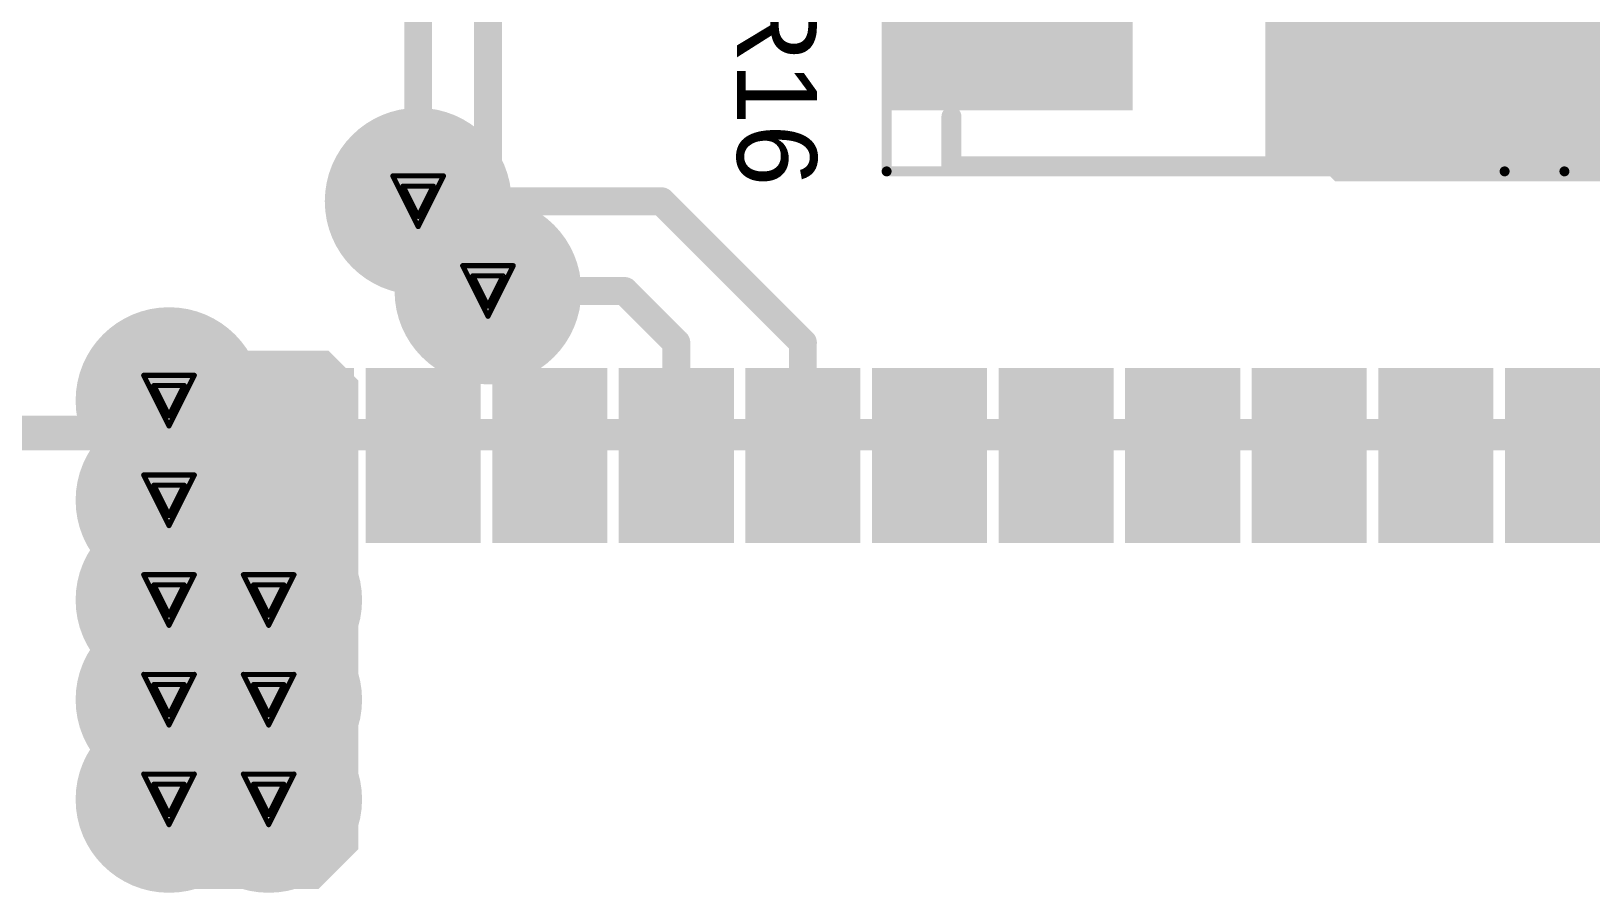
# Model space of a CAD drawing. Header units: inches. Extents: x -21 to 344, y -3 to 240.
# Drawn here: x 7.22 to 22.86, y 25.76 to 34.41 of the extents above; entities that cross this region are included whole.
import ezdxf

# ---------------------------------------------------------------- set-up
doc = ezdxf.new("R2010")
doc.units = ezdxf.units.IN
for name, color, linetype in [('Bottom 3D Body', 216, 'Continuous'), ('Bottom Layer', 5, 'Continuous'), ('Drill Drawing', 1, 'Continuous'), ('Int1 -GND)', 76, 'Continuous'), ('Int2 -PWR)', 16, 'Continuous'), ('Top Component Center', 76, 'Continuous'), ('Top Designator', 56, 'Continuous'), ('Top Layer', 1, 'Continuous'), ('Top Overlay', 2, 'Continuous'), ('Top Paste', 8, 'Continuous'), ('Top Solder', 216, 'Continuous'), ('Via Holes', 16, 'Continuous')]:
    doc.layers.add(name, color=color, linetype=linetype)
doc.styles.add('Arial', font='', dxfattribs={"height": 0.2})
doc.styles.get('Arial').set_extended_font_data('Arial')

# ---------------------------------------------------------------- blocks, each defined once
blk = doc.blocks.new('ESP32_WROOM_32E_N4_10')
at = {"layer": 'Top Layer'}
for points in [[(9.5, 7.27), (9.5, 8.17), (11, 8.17), (11, 7.27)], [(9.5, 6), (9.5, 6.9), (11, 6.9), (11, 6)], [(9.5, 4.73), (9.5, 5.63), (11, 5.63), (11, 4.73)], [(9.5, 3.46), (9.5, 4.36), (11, 4.36), (11, 3.46)], [(9.5, 2.19), (9.5, 3.09), (11, 3.09), (11, 2.19)], [(9.5, 0.92), (9.5, 1.82), (11, 1.82), (11, 0.92)], [(9.5, -0.35), (9.5, 0.55), (11, 0.55), (11, -0.35)], [(9.5, -1.62), (9.5, -0.72), (11, -0.72), (11, -1.62)], [(9.5, -2.89), (9.5, -1.99), (11, -1.99), (11, -2.89)], [(9.5, -4.16), (9.5, -3.26), (11, -3.26), (11, -4.16)], [(9.5, -5.43), (9.5, -4.53), (11, -4.53), (11, -5.43)]]:
    blk.add_hatch(color=1, dxfattribs=at).paths.add_polyline_path(points)
at = {"layer": 'Top Paste'}
for points in [[(9.373, 7.143), (9.373, 8.297), (11.127, 8.297), (11.127, 7.143)], [(9.373, 5.873), (9.373, 7.027), (11.127, 7.027), (11.127, 5.873)], [(9.373, 4.603), (9.373, 5.757), (11.127, 5.757), (11.127, 4.603)], [(9.373, 3.333), (9.373, 4.487), (11.127, 4.487), (11.127, 3.333)], [(9.373, 2.063), (9.373, 3.217), (11.127, 3.217), (11.127, 2.063)], [(9.373, 0.793), (9.373, 1.947), (11.127, 1.947), (11.127, 0.793)], [(9.373, -0.477), (9.373, 0.677), (11.127, 0.677), (11.127, -0.477)], [(9.373, -1.747), (9.373, -0.593), (11.127, -0.593), (11.127, -1.747)], [(9.373, -3.017), (9.373, -1.863), (11.127, -1.863), (11.127, -3.017)], [(9.373, -4.287), (9.373, -3.133), (11.127, -3.133), (11.127, -4.287)], [(9.373, -5.557), (9.373, -4.403), (11.127, -4.403), (11.127, -5.557)]]:
    blk.add_hatch(color=8, dxfattribs=at).paths.add_polyline_path(points)
at = {"layer": 'Top Solder'}
for points in [[(9.45, 7.22), (9.45, 8.22), (11.05, 8.22), (11.05, 7.22)], [(9.45, 5.95), (9.45, 6.95), (11.05, 6.95), (11.05, 5.95)], [(9.45, 4.68), (9.45, 5.68), (11.05, 5.68), (11.05, 4.68)], [(9.45, 3.41), (9.45, 4.41), (11.05, 4.41), (11.05, 3.41)], [(9.45, 2.14), (9.45, 3.14), (11.05, 3.14), (11.05, 2.14)], [(9.45, 0.87), (9.45, 1.87), (11.05, 1.87), (11.05, 0.87)], [(9.45, -0.4), (9.45, 0.6), (11.05, 0.6), (11.05, -0.4)], [(9.45, -1.67), (9.45, -0.67), (11.05, -0.67), (11.05, -1.67)], [(9.45, -2.94), (9.45, -1.94), (11.05, -1.94), (11.05, -2.94)], [(9.45, -4.21), (9.45, -3.21), (11.05, -3.21), (11.05, -4.21)], [(9.45, -5.48), (9.45, -4.48), (11.05, -4.48), (11.05, -5.48)]]:
    blk.add_hatch(color=216, dxfattribs=at).paths.add_polyline_path(points)
at = {"layer": 'Bottom 3D Body'}
blk.add_lwpolyline([(10.45, 15.26, 0.3, 0.3, 0), (10.45, -10.24, 0.3, 0.3, 0)], format="xyseb", dxfattribs=at)
at = {"layer": 'Top Component Center'}
blk.add_lwpolyline([(10.46, 15.25, 0.3, 0.3, 0), (10.46, -10.25, 0.3, 0.3, 0)], format="xyseb", dxfattribs=at)
at = {"layer": 'Top Designator'}
blk.add_lwpolyline([(10.465, 15.23, 0.3, 0.3, 0), (10.465, -10.27, 0.3, 0.3, 0)], format="xyseb", dxfattribs=at)
at = {"layer": 'Top Overlay'}
blk.add_lwpolyline([(10.5, 17.21, 0.3, 0.3, 0), (10.5, 8.38, 0.3, 0.3, 0)], format="xyseb", dxfattribs=at)
blk.add_lwpolyline([(10.425, 8.38, 0.15, 0.15, 1), (10.575, 8.38, 0.15, 0.15, 1)], format="xyseb", close=True, dxfattribs=at)
blk = doc.blocks.new('SMB_403A_77')
at = {"layer": 'Top Layer'}
for points in [[(-3.31, 1.06), (-1.06, 1.06), (-1.06, -1.06), (-3.31, -1.06)], [(1.06, 1.06), (3.31, 1.06), (3.31, -1.06), (1.06, -1.06)]]:
    blk.add_hatch(color=1, dxfattribs=at).paths.add_polyline_path(points)
at = {"layer": 'Top Overlay'}
blk.add_hatch(color=2, dxfattribs=at).paths.add_polyline_path([(-0.9, -1.8), (-0.4, -1.8), (-0.4, 1.8), (-0.9, 1.8)])
at = {"layer": 'Top Paste'}
for points in [[(-3.437, 1.187), (-0.933, 1.187), (-0.933, -1.187), (-3.437, -1.187)], [(0.933, 1.187), (3.437, 1.187), (3.437, -1.187), (0.933, -1.187)]]:
    blk.add_hatch(color=8, dxfattribs=at).paths.add_polyline_path(points)
at = {"layer": 'Top Solder'}
for points in [[(-3.36, 1.11), (-1.01, 1.11), (-1.01, -1.11), (-3.36, -1.11)], [(1.01, 1.11), (3.36, 1.11), (3.36, -1.11), (1.01, -1.11)]]:
    blk.add_hatch(color=216, dxfattribs=at).paths.add_polyline_path(points)
at = {"layer": 'Top Component Center'}
for points in [[(-3.4, 1.8, 0.1, 0.1, 0), (-3.4, -1.8, 0.1, 0.1, 0)], [(-2.8, 1.8, 0.1, 0.1, 0), (-3.4, 1.8, 0.1, 0.1, 0)], [(3.4, 1.8, 0.1, 0.1, 0), (-2.8, 1.8, 0.1, 0.1, 0)], [(3.4, 1.8, 0.1, 0.1, 0), (3.4, -1.8, 0.1, 0.1, 0)], [(0, 0.25, 0.1, 0.1, 0), (0, -0.25, 0.1, 0.1, 0)], [(0.25, 0, 0.1, 0.1, 0), (-0.25, 0, 0.1, 0.1, 0)], [(3.4, -1.8, 0.1, 0.1, 0), (-3.4, -1.8, 0.1, 0.1, 0)]]:
    blk.add_lwpolyline(points, format="xyseb", dxfattribs=at)
for points in [[(-3.425, 1.8, 0.05, 0.05, 1), (-3.375, 1.8, 0.05, 0.05, 1)], [(-3.425, 1.8, 0.05, 0.05, 1), (-3.375, 1.8, 0.05, 0.05, 1)], [(-2.825, 1.8, 0.05, 0.05, 1), (-2.775, 1.8, 0.05, 0.05, 1)], [(-2.825, 1.8, 0.05, 0.05, 1), (-2.775, 1.8, 0.05, 0.05, 1)], [(3.375, 1.8, 0.05, 0.05, 1), (3.425, 1.8, 0.05, 0.05, 1)], [(3.375, 1.8, 0.05, 0.05, 1), (3.425, 1.8, 0.05, 0.05, 1)], [(-0.025, 0.25, 0.05, 0.05, 1), (0.025, 0.25, 0.05, 0.05, 1)], [(-0.275, 0, 0.05, 0.05, 1), (-0.225, 0, 0.05, 0.05, 1)], [(0.225, 0, 0.05, 0.05, 1), (0.275, 0, 0.05, 0.05, 1)], [(-0.025, -0.25, 0.05, 0.05, 1), (0.025, -0.25, 0.05, 0.05, 1)], [(-3.425, -1.8, 0.05, 0.05, 1), (-3.375, -1.8, 0.05, 0.05, 1)], [(-3.425, -1.8, 0.05, 0.05, 1), (-3.375, -1.8, 0.05, 0.05, 1)], [(3.375, -1.8, 0.05, 0.05, 1), (3.425, -1.8, 0.05, 0.05, 1)], [(3.375, -1.8, 0.05, 0.05, 1), (3.425, -1.8, 0.05, 0.05, 1)]]:
    blk.add_lwpolyline(points, format="xyseb", close=True, dxfattribs=at)
at = {"layer": 'Top Designator'}
for points in [[(-2.8, 1.8, 0.1, 0.1, 0), (-3.4, 1.8, 0.1, 0.1, 0)], [(-3.4, 1.8, 0.1, 0.1, 0), (-3.4, -1.8, 0.1, 0.1, 0)], [(3.4, 1.8, 0.1, 0.1, 0), (-2.8, 1.8, 0.1, 0.1, 0)], [(3.4, 1.8, 0.1, 0.1, 0), (3.4, -1.8, 0.1, 0.1, 0)], [(3.4, -1.8, 0.1, 0.1, 0), (-3.4, -1.8, 0.1, 0.1, 0)]]:
    blk.add_lwpolyline(points, format="xyseb", dxfattribs=at)
for points in [[(-3.425, 1.8, 0.05, 0.05, 1), (-3.375, 1.8, 0.05, 0.05, 1)], [(-3.425, 1.8, 0.05, 0.05, 1), (-3.375, 1.8, 0.05, 0.05, 1)], [(-2.825, 1.8, 0.05, 0.05, 1), (-2.775, 1.8, 0.05, 0.05, 1)], [(-2.825, 1.8, 0.05, 0.05, 1), (-2.775, 1.8, 0.05, 0.05, 1)], [(3.375, 1.8, 0.05, 0.05, 1), (3.425, 1.8, 0.05, 0.05, 1)], [(3.375, 1.8, 0.05, 0.05, 1), (3.425, 1.8, 0.05, 0.05, 1)], [(-3.425, -1.8, 0.05, 0.05, 1), (-3.375, -1.8, 0.05, 0.05, 1)], [(-3.425, -1.8, 0.05, 0.05, 1), (-3.375, -1.8, 0.05, 0.05, 1)], [(3.375, -1.8, 0.05, 0.05, 1), (3.425, -1.8, 0.05, 0.05, 1)], [(3.375, -1.8, 0.05, 0.05, 1), (3.425, -1.8, 0.05, 0.05, 1)]]:
    blk.add_lwpolyline(points, format="xyseb", close=True, dxfattribs=at)
at = {"layer": 'Top Overlay'}
for points in [[(2.75, 1.75, 0.2, 0.2, 0), (-2.75, 1.75, 0.2, 0.2, 0)], [(-2.75, 1.75, 0.2, 0.2, 0), (-2.75, 1.25, 0.2, 0.2, 0)], [(2.75, 1.75, 0.2, 0.2, 0), (2.75, 1.25, 0.2, 0.2, 0)], [(-2.75, -1.25, 0.2, 0.2, 0), (-2.75, -1.75, 0.2, 0.2, 0)], [(2.75, -1.25, 0.2, 0.2, 0), (2.75, -1.75, 0.2, 0.2, 0)], [(2.75, -1.75, 0.2, 0.2, 0), (-2.75, -1.75, 0.2, 0.2, 0)]]:
    blk.add_lwpolyline(points, format="xyseb", dxfattribs=at)
for points in [[(-2.8, 1.75, 0.1, 0.1, 1), (-2.7, 1.75, 0.1, 0.1, 1)], [(-2.8, 1.75, 0.1, 0.1, 1), (-2.7, 1.75, 0.1, 0.1, 1)], [(2.7, 1.75, 0.1, 0.1, 1), (2.8, 1.75, 0.1, 0.1, 1)], [(2.7, 1.75, 0.1, 0.1, 1), (2.8, 1.75, 0.1, 0.1, 1)], [(-2.8, 1.25, 0.1, 0.1, 1), (-2.7, 1.25, 0.1, 0.1, 1)], [(2.7, 1.25, 0.1, 0.1, 1), (2.8, 1.25, 0.1, 0.1, 1)], [(-2.8, -1.25, 0.1, 0.1, 1), (-2.7, -1.25, 0.1, 0.1, 1)], [(2.7, -1.25, 0.1, 0.1, 1), (2.8, -1.25, 0.1, 0.1, 1)], [(-2.8, -1.75, 0.1, 0.1, 1), (-2.7, -1.75, 0.1, 0.1, 1)], [(-2.8, -1.75, 0.1, 0.1, 1), (-2.7, -1.75, 0.1, 0.1, 1)], [(2.7, -1.75, 0.1, 0.1, 1), (2.8, -1.75, 0.1, 0.1, 1)], [(2.7, -1.75, 0.1, 0.1, 1), (2.8, -1.75, 0.1, 0.1, 1)]]:
    blk.add_lwpolyline(points, format="xyseb", close=True, dxfattribs=at)
at = {"layer": 'Top Designator', "style": 'Arial'}
blk.add_text('D2', height=0.8, dxfattribs=at).set_placement((-1.35, -0.6))

msp = doc.modelspace()

# ---------------------------------------------------------------- hatches: boundary and pattern name
at = {"layer": 'Bottom Layer'}
h = msp.add_hatch(color=5, dxfattribs=at)
edge = h.paths.add_edge_path()
edge.add_arc((11.1, 32.7), 0.3, 0, 360)
h = msp.add_hatch(color=5, dxfattribs=at)
edge = h.paths.add_edge_path()
edge.add_arc((11.8, 31.8), 0.3, 0, 360)
h = msp.add_hatch(color=5, dxfattribs=at)
edge = h.paths.add_edge_path()
edge.add_arc((8.6, 30.7), 0.3, 0, 360)
h = msp.add_hatch(color=5, dxfattribs=at)
edge = h.paths.add_edge_path()
edge.add_arc((8.6, 29.7), 0.3, 0, 360)
h = msp.add_hatch(color=5, dxfattribs=at)
edge = h.paths.add_edge_path()
edge.add_arc((8.6, 28.7), 0.3, 0, 360)
h = msp.add_hatch(color=5, dxfattribs=at)
edge = h.paths.add_edge_path()
edge.add_arc((9.6, 28.7), 0.3, 0, 360)
h = msp.add_hatch(color=5, dxfattribs=at)
edge = h.paths.add_edge_path()
edge.add_arc((8.6, 27.7), 0.3, 0, 360)
h = msp.add_hatch(color=5, dxfattribs=at)
edge = h.paths.add_edge_path()
edge.add_arc((9.6, 27.7), 0.3, 0, 360)
h = msp.add_hatch(color=5, dxfattribs=at)
edge = h.paths.add_edge_path()
edge.add_arc((8.6, 26.7), 0.3, 0, 360)
h = msp.add_hatch(color=5, dxfattribs=at)
edge = h.paths.add_edge_path()
edge.add_arc((9.6, 26.7), 0.3, 0, 360)
at = {"layer": 'Int1 -GND)'}
h = msp.add_hatch(color=7, dxfattribs=at)
edge = h.paths.add_edge_path()
edge.add_arc((11.1, 32.7), 0.937, 0, 360)
h = msp.add_hatch(color=7, dxfattribs=at)
edge = h.paths.add_edge_path()
edge.add_arc((11.8, 31.8), 0.937, 0, 360)
at = {"layer": 'Int2 -PWR)'}
h = msp.add_hatch(color=7, dxfattribs=at)
edge = h.paths.add_edge_path()
edge.add_arc((11.1, 32.7), 0.937, 0, 360)
h = msp.add_hatch(color=7, dxfattribs=at)
edge = h.paths.add_edge_path()
edge.add_arc((11.8, 31.8), 0.937, 0, 360)
h = msp.add_hatch(color=7, dxfattribs=at)
edge = h.paths.add_edge_path()
edge.add_arc((8.6, 30.7), 0.937, 0, 360)
h = msp.add_hatch(color=7, dxfattribs=at)
edge = h.paths.add_edge_path()
edge.add_arc((8.6, 29.7), 0.937, 0, 360)
h = msp.add_hatch(color=7, dxfattribs=at)
edge = h.paths.add_edge_path()
edge.add_arc((8.6, 28.7), 0.937, 0, 360)
h = msp.add_hatch(color=7, dxfattribs=at)
edge = h.paths.add_edge_path()
edge.add_arc((9.6, 28.7), 0.937, 0, 360)
h = msp.add_hatch(color=7, dxfattribs=at)
edge = h.paths.add_edge_path()
edge.add_arc((8.6, 27.7), 0.937, 0, 360)
h = msp.add_hatch(color=7, dxfattribs=at)
edge = h.paths.add_edge_path()
edge.add_arc((9.6, 27.7), 0.937, 0, 360)
h = msp.add_hatch(color=7, dxfattribs=at)
edge = h.paths.add_edge_path()
edge.add_arc((8.6, 26.7), 0.937, 0, 360)
h = msp.add_hatch(color=7, dxfattribs=at)
edge = h.paths.add_edge_path()
edge.add_arc((9.6, 26.7), 0.937, 0, 360)
at = {"layer": 'Top Layer'}
for points in [[(21.3, 39.6), (21.1, 39.8), (19.5, 39.8), (19.3, 39.6), (19.3, 37.1), (19.9, 36.5), (19.9, 33.3), (20.3, 32.9), (24.2, 32.9), (24.6, 33.3), (24.6, 38), (24.3, 38.3), (21.4, 38.3), (21.3, 38.4)], [(8.6, 31.2), (8.1, 30.7), (8.1, 26.2), (8.5, 25.8), (10.1, 25.8), (10.5, 26.2), (10.5, 28.7), (10.5, 30.9), (10.2, 31.2)]]:
    msp.add_hatch(color=1, dxfattribs=at).paths.add_polyline_path(points)
h = msp.add_hatch(color=1, dxfattribs=at)
edge = h.paths.add_edge_path()
edge.add_arc((11.1, 32.7), 0.3, 0, 360)
h = msp.add_hatch(color=1, dxfattribs=at)
edge = h.paths.add_edge_path()
edge.add_arc((11.8, 31.8), 0.3, 0, 360)
h = msp.add_hatch(color=1, dxfattribs=at)
edge = h.paths.add_edge_path()
edge.add_arc((8.6, 30.7), 0.3, 0, 360)
h = msp.add_hatch(color=1, dxfattribs=at)
edge = h.paths.add_edge_path()
edge.add_arc((8.6, 29.7), 0.3, 0, 360)
h = msp.add_hatch(color=1, dxfattribs=at)
edge = h.paths.add_edge_path()
edge.add_arc((8.6, 28.7), 0.3, 0, 360)
h = msp.add_hatch(color=1, dxfattribs=at)
edge = h.paths.add_edge_path()
edge.add_arc((9.6, 28.7), 0.3, 0, 360)
h = msp.add_hatch(color=1, dxfattribs=at)
edge = h.paths.add_edge_path()
edge.add_arc((8.6, 27.7), 0.3, 0, 360)
h = msp.add_hatch(color=1, dxfattribs=at)
edge = h.paths.add_edge_path()
edge.add_arc((9.6, 27.7), 0.3, 0, 360)
h = msp.add_hatch(color=1, dxfattribs=at)
edge = h.paths.add_edge_path()
edge.add_arc((8.6, 26.7), 0.3, 0, 360)
h = msp.add_hatch(color=1, dxfattribs=at)
edge = h.paths.add_edge_path()
edge.add_arc((9.6, 26.7), 0.3, 0, 360)
at = {"layer": 'Via Holes'}
h = msp.add_hatch(color=7, dxfattribs=at)
edge = h.paths.add_edge_path()
edge.add_arc((11.1, 32.7), 0.175, 0, 360)
h = msp.add_hatch(color=7, dxfattribs=at)
edge = h.paths.add_edge_path()
edge.add_arc((11.8, 31.8), 0.175, 0, 360)
h = msp.add_hatch(color=7, dxfattribs=at)
edge = h.paths.add_edge_path()
edge.add_arc((8.6, 30.7), 0.175, 0, 360)
h = msp.add_hatch(color=7, dxfattribs=at)
edge = h.paths.add_edge_path()
edge.add_arc((8.6, 29.7), 0.175, 0, 360)
h = msp.add_hatch(color=7, dxfattribs=at)
edge = h.paths.add_edge_path()
edge.add_arc((8.6, 28.7), 0.175, 0, 360)
h = msp.add_hatch(color=7, dxfattribs=at)
edge = h.paths.add_edge_path()
edge.add_arc((9.6, 28.7), 0.175, 0, 360)
h = msp.add_hatch(color=7, dxfattribs=at)
edge = h.paths.add_edge_path()
edge.add_arc((8.6, 27.7), 0.175, 0, 360)
h = msp.add_hatch(color=7, dxfattribs=at)
edge = h.paths.add_edge_path()
edge.add_arc((9.6, 27.7), 0.175, 0, 360)
h = msp.add_hatch(color=7, dxfattribs=at)
edge = h.paths.add_edge_path()
edge.add_arc((8.6, 26.7), 0.175, 0, 360)
h = msp.add_hatch(color=7, dxfattribs=at)
edge = h.paths.add_edge_path()
edge.add_arc((9.6, 26.7), 0.175, 0, 360)

# ---------------------------------------------------------------- linework, layer by layer
at = {"layer": 'Bottom Layer'}
for points in [[(11.1, 32.7, 0.279, 0.279, 0), (11.1, 39.7, 0.279, 0.279, 0)], [(11.8, 31.8, 0.279, 0.279, 0), (11.8, 39.6, 0.279, 0.279, 0)]]:
    msp.add_lwpolyline(points, format="xyseb", dxfattribs=at)
for points in [[(11.03, 32.7, 0.14, 0.14, 1), (11.17, 32.7, 0.14, 0.14, 1)], [(11.73, 31.8, 0.14, 0.14, 1), (11.87, 31.8, 0.14, 0.14, 1)]]:
    msp.add_lwpolyline(points, format="xyseb", close=True, dxfattribs=at)
at = {"layer": 'Drill Drawing'}
for points in [[(10.846, 32.954, 0.0508, 0.0508, 0), (11.354, 32.954, 0.0508, 0.0508, 0)], [(10.846, 32.954, 0.0508, 0.0508, 0), (11.1, 32.446, 0.0508, 0.0508, 0)], [(10.948, 32.852, 0.0508, 0.0508, 0), (11.252, 32.852, 0.0508, 0.0508, 0)], [(10.948, 32.852, 0.0508, 0.0508, 0), (11.1, 32.548, 0.0508, 0.0508, 0)], [(11.1, 32.446, 0.0508, 0.0508, 0), (11.354, 32.954, 0.0508, 0.0508, 0)], [(11.1, 32.548, 0.0508, 0.0508, 0), (11.252, 32.852, 0.0508, 0.0508, 0)], [(11.546, 32.054, 0.0508, 0.0508, 0), (12.054, 32.054, 0.0508, 0.0508, 0)], [(11.546, 32.054, 0.0508, 0.0508, 0), (11.8, 31.546, 0.0508, 0.0508, 0)], [(11.8, 31.546, 0.0508, 0.0508, 0), (12.054, 32.054, 0.0508, 0.0508, 0)], [(11.648, 31.952, 0.0508, 0.0508, 0), (11.952, 31.952, 0.0508, 0.0508, 0)], [(11.648, 31.952, 0.0508, 0.0508, 0), (11.8, 31.648, 0.0508, 0.0508, 0)], [(11.8, 31.648, 0.0508, 0.0508, 0), (11.952, 31.952, 0.0508, 0.0508, 0)], [(8.346, 30.954, 0.0508, 0.0508, 0), (8.854, 30.954, 0.0508, 0.0508, 0)], [(8.346, 30.954, 0.0508, 0.0508, 0), (8.6, 30.446, 0.0508, 0.0508, 0)], [(8.448, 30.852, 0.0508, 0.0508, 0), (8.752, 30.852, 0.0508, 0.0508, 0)], [(8.448, 30.852, 0.0508, 0.0508, 0), (8.6, 30.548, 0.0508, 0.0508, 0)], [(8.6, 30.446, 0.0508, 0.0508, 0), (8.854, 30.954, 0.0508, 0.0508, 0)], [(8.6, 30.548, 0.0508, 0.0508, 0), (8.752, 30.852, 0.0508, 0.0508, 0)], [(8.346, 29.954, 0.0508, 0.0508, 0), (8.854, 29.954, 0.0508, 0.0508, 0)], [(8.346, 29.954, 0.0508, 0.0508, 0), (8.6, 29.446, 0.0508, 0.0508, 0)], [(8.6, 29.446, 0.0508, 0.0508, 0), (8.854, 29.954, 0.0508, 0.0508, 0)], [(8.448, 29.852, 0.0508, 0.0508, 0), (8.752, 29.852, 0.0508, 0.0508, 0)], [(8.448, 29.852, 0.0508, 0.0508, 0), (8.6, 29.548, 0.0508, 0.0508, 0)], [(8.6, 29.548, 0.0508, 0.0508, 0), (8.752, 29.852, 0.0508, 0.0508, 0)], [(8.346, 28.954, 0.0508, 0.0508, 0), (8.854, 28.954, 0.0508, 0.0508, 0)], [(8.346, 28.954, 0.0508, 0.0508, 0), (8.6, 28.446, 0.0508, 0.0508, 0)], [(8.6, 28.446, 0.0508, 0.0508, 0), (8.854, 28.954, 0.0508, 0.0508, 0)], [(9.346, 28.954, 0.0508, 0.0508, 0), (9.854, 28.954, 0.0508, 0.0508, 0)], [(9.346, 28.954, 0.0508, 0.0508, 0), (9.6, 28.446, 0.0508, 0.0508, 0)], [(9.6, 28.446, 0.0508, 0.0508, 0), (9.854, 28.954, 0.0508, 0.0508, 0)], [(8.448, 28.852, 0.0508, 0.0508, 0), (8.752, 28.852, 0.0508, 0.0508, 0)], [(8.448, 28.852, 0.0508, 0.0508, 0), (8.6, 28.548, 0.0508, 0.0508, 0)], [(8.6, 28.548, 0.0508, 0.0508, 0), (8.752, 28.852, 0.0508, 0.0508, 0)], [(9.448, 28.852, 0.0508, 0.0508, 0), (9.752, 28.852, 0.0508, 0.0508, 0)], [(9.448, 28.852, 0.0508, 0.0508, 0), (9.6, 28.548, 0.0508, 0.0508, 0)], [(9.6, 28.548, 0.0508, 0.0508, 0), (9.752, 28.852, 0.0508, 0.0508, 0)], [(8.346, 27.954, 0.0508, 0.0508, 0), (8.854, 27.954, 0.0508, 0.0508, 0)], [(8.346, 27.954, 0.0508, 0.0508, 0), (8.6, 27.446, 0.0508, 0.0508, 0)], [(8.448, 27.852, 0.0508, 0.0508, 0), (8.752, 27.852, 0.0508, 0.0508, 0)], [(8.448, 27.852, 0.0508, 0.0508, 0), (8.6, 27.548, 0.0508, 0.0508, 0)], [(8.6, 27.446, 0.0508, 0.0508, 0), (8.854, 27.954, 0.0508, 0.0508, 0)], [(8.6, 27.548, 0.0508, 0.0508, 0), (8.752, 27.852, 0.0508, 0.0508, 0)], [(9.346, 27.954, 0.0508, 0.0508, 0), (9.854, 27.954, 0.0508, 0.0508, 0)], [(9.346, 27.954, 0.0508, 0.0508, 0), (9.6, 27.446, 0.0508, 0.0508, 0)], [(9.448, 27.852, 0.0508, 0.0508, 0), (9.752, 27.852, 0.0508, 0.0508, 0)], [(9.448, 27.852, 0.0508, 0.0508, 0), (9.6, 27.548, 0.0508, 0.0508, 0)], [(9.6, 27.446, 0.0508, 0.0508, 0), (9.854, 27.954, 0.0508, 0.0508, 0)], [(9.6, 27.548, 0.0508, 0.0508, 0), (9.752, 27.852, 0.0508, 0.0508, 0)], [(8.346, 26.954, 0.0508, 0.0508, 0), (8.854, 26.954, 0.0508, 0.0508, 0)], [(8.346, 26.954, 0.0508, 0.0508, 0), (8.6, 26.446, 0.0508, 0.0508, 0)], [(8.6, 26.446, 0.0508, 0.0508, 0), (8.854, 26.954, 0.0508, 0.0508, 0)], [(9.346, 26.954, 0.0508, 0.0508, 0), (9.854, 26.954, 0.0508, 0.0508, 0)], [(9.346, 26.954, 0.0508, 0.0508, 0), (9.6, 26.446, 0.0508, 0.0508, 0)], [(9.6, 26.446, 0.0508, 0.0508, 0), (9.854, 26.954, 0.0508, 0.0508, 0)], [(8.448, 26.852, 0.0508, 0.0508, 0), (8.752, 26.852, 0.0508, 0.0508, 0)], [(8.448, 26.852, 0.0508, 0.0508, 0), (8.6, 26.548, 0.0508, 0.0508, 0)], [(8.6, 26.548, 0.0508, 0.0508, 0), (8.752, 26.852, 0.0508, 0.0508, 0)], [(9.448, 26.852, 0.0508, 0.0508, 0), (9.752, 26.852, 0.0508, 0.0508, 0)], [(9.448, 26.852, 0.0508, 0.0508, 0), (9.6, 26.548, 0.0508, 0.0508, 0)], [(9.6, 26.548, 0.0508, 0.0508, 0), (9.752, 26.852, 0.0508, 0.0508, 0)]]:
    msp.add_lwpolyline(points, format="xyseb", dxfattribs=at)
for points in [[(10.833, 32.954, 0.0254, 0.0254, 1), (10.859, 32.954, 0.0254, 0.0254, 1)], [(10.833, 32.954, 0.0254, 0.0254, 1), (10.859, 32.954, 0.0254, 0.0254, 1)], [(10.935, 32.852, 0.0254, 0.0254, 1), (10.96, 32.852, 0.0254, 0.0254, 1)], [(10.935, 32.852, 0.0254, 0.0254, 1), (10.96, 32.852, 0.0254, 0.0254, 1)], [(11.24, 32.852, 0.0254, 0.0254, 1), (11.265, 32.852, 0.0254, 0.0254, 1)], [(11.24, 32.852, 0.0254, 0.0254, 1), (11.265, 32.852, 0.0254, 0.0254, 1)], [(11.341, 32.954, 0.0254, 0.0254, 1), (11.367, 32.954, 0.0254, 0.0254, 1)], [(11.341, 32.954, 0.0254, 0.0254, 1), (11.367, 32.954, 0.0254, 0.0254, 1)], [(11.087, 32.548, 0.0254, 0.0254, 1), (11.113, 32.548, 0.0254, 0.0254, 1)], [(11.087, 32.548, 0.0254, 0.0254, 1), (11.113, 32.548, 0.0254, 0.0254, 1)], [(11.087, 32.446, 0.0254, 0.0254, 1), (11.113, 32.446, 0.0254, 0.0254, 1)], [(11.087, 32.446, 0.0254, 0.0254, 1), (11.113, 32.446, 0.0254, 0.0254, 1)], [(11.533, 32.054, 0.0254, 0.0254, 1), (11.559, 32.054, 0.0254, 0.0254, 1)], [(11.533, 32.054, 0.0254, 0.0254, 1), (11.559, 32.054, 0.0254, 0.0254, 1)], [(12.041, 32.054, 0.0254, 0.0254, 1), (12.067, 32.054, 0.0254, 0.0254, 1)], [(12.041, 32.054, 0.0254, 0.0254, 1), (12.067, 32.054, 0.0254, 0.0254, 1)], [(11.635, 31.952, 0.0254, 0.0254, 1), (11.66, 31.952, 0.0254, 0.0254, 1)], [(11.635, 31.952, 0.0254, 0.0254, 1), (11.66, 31.952, 0.0254, 0.0254, 1)], [(11.94, 31.952, 0.0254, 0.0254, 1), (11.965, 31.952, 0.0254, 0.0254, 1)], [(11.94, 31.952, 0.0254, 0.0254, 1), (11.965, 31.952, 0.0254, 0.0254, 1)], [(11.787, 31.648, 0.0254, 0.0254, 1), (11.813, 31.648, 0.0254, 0.0254, 1)], [(11.787, 31.648, 0.0254, 0.0254, 1), (11.813, 31.648, 0.0254, 0.0254, 1)], [(11.787, 31.546, 0.0254, 0.0254, 1), (11.813, 31.546, 0.0254, 0.0254, 1)], [(11.787, 31.546, 0.0254, 0.0254, 1), (11.813, 31.546, 0.0254, 0.0254, 1)], [(8.333, 30.954, 0.0254, 0.0254, 1), (8.359, 30.954, 0.0254, 0.0254, 1)], [(8.333, 30.954, 0.0254, 0.0254, 1), (8.359, 30.954, 0.0254, 0.0254, 1)], [(8.435, 30.852, 0.0254, 0.0254, 1), (8.46, 30.852, 0.0254, 0.0254, 1)], [(8.435, 30.852, 0.0254, 0.0254, 1), (8.46, 30.852, 0.0254, 0.0254, 1)], [(8.74, 30.852, 0.0254, 0.0254, 1), (8.765, 30.852, 0.0254, 0.0254, 1)], [(8.74, 30.852, 0.0254, 0.0254, 1), (8.765, 30.852, 0.0254, 0.0254, 1)], [(8.841, 30.954, 0.0254, 0.0254, 1), (8.867, 30.954, 0.0254, 0.0254, 1)], [(8.841, 30.954, 0.0254, 0.0254, 1), (8.867, 30.954, 0.0254, 0.0254, 1)], [(8.587, 30.548, 0.0254, 0.0254, 1), (8.613, 30.548, 0.0254, 0.0254, 1)], [(8.587, 30.548, 0.0254, 0.0254, 1), (8.613, 30.548, 0.0254, 0.0254, 1)], [(8.587, 30.446, 0.0254, 0.0254, 1), (8.613, 30.446, 0.0254, 0.0254, 1)], [(8.587, 30.446, 0.0254, 0.0254, 1), (8.613, 30.446, 0.0254, 0.0254, 1)], [(8.333, 29.954, 0.0254, 0.0254, 1), (8.359, 29.954, 0.0254, 0.0254, 1)], [(8.333, 29.954, 0.0254, 0.0254, 1), (8.359, 29.954, 0.0254, 0.0254, 1)], [(8.841, 29.954, 0.0254, 0.0254, 1), (8.867, 29.954, 0.0254, 0.0254, 1)], [(8.841, 29.954, 0.0254, 0.0254, 1), (8.867, 29.954, 0.0254, 0.0254, 1)], [(8.435, 29.852, 0.0254, 0.0254, 1), (8.46, 29.852, 0.0254, 0.0254, 1)], [(8.435, 29.852, 0.0254, 0.0254, 1), (8.46, 29.852, 0.0254, 0.0254, 1)], [(8.74, 29.852, 0.0254, 0.0254, 1), (8.765, 29.852, 0.0254, 0.0254, 1)], [(8.74, 29.852, 0.0254, 0.0254, 1), (8.765, 29.852, 0.0254, 0.0254, 1)], [(8.587, 29.548, 0.0254, 0.0254, 1), (8.613, 29.548, 0.0254, 0.0254, 1)], [(8.587, 29.548, 0.0254, 0.0254, 1), (8.613, 29.548, 0.0254, 0.0254, 1)], [(8.587, 29.446, 0.0254, 0.0254, 1), (8.613, 29.446, 0.0254, 0.0254, 1)], [(8.587, 29.446, 0.0254, 0.0254, 1), (8.613, 29.446, 0.0254, 0.0254, 1)], [(8.333, 28.954, 0.0254, 0.0254, 1), (8.359, 28.954, 0.0254, 0.0254, 1)], [(8.333, 28.954, 0.0254, 0.0254, 1), (8.359, 28.954, 0.0254, 0.0254, 1)], [(8.841, 28.954, 0.0254, 0.0254, 1), (8.867, 28.954, 0.0254, 0.0254, 1)], [(8.841, 28.954, 0.0254, 0.0254, 1), (8.867, 28.954, 0.0254, 0.0254, 1)], [(9.333, 28.954, 0.0254, 0.0254, 1), (9.359, 28.954, 0.0254, 0.0254, 1)], [(9.333, 28.954, 0.0254, 0.0254, 1), (9.359, 28.954, 0.0254, 0.0254, 1)], [(9.841, 28.954, 0.0254, 0.0254, 1), (9.867, 28.954, 0.0254, 0.0254, 1)], [(9.841, 28.954, 0.0254, 0.0254, 1), (9.867, 28.954, 0.0254, 0.0254, 1)], [(8.435, 28.852, 0.0254, 0.0254, 1), (8.46, 28.852, 0.0254, 0.0254, 1)], [(8.435, 28.852, 0.0254, 0.0254, 1), (8.46, 28.852, 0.0254, 0.0254, 1)], [(8.74, 28.852, 0.0254, 0.0254, 1), (8.765, 28.852, 0.0254, 0.0254, 1)], [(8.74, 28.852, 0.0254, 0.0254, 1), (8.765, 28.852, 0.0254, 0.0254, 1)], [(9.435, 28.852, 0.0254, 0.0254, 1), (9.46, 28.852, 0.0254, 0.0254, 1)], [(9.435, 28.852, 0.0254, 0.0254, 1), (9.46, 28.852, 0.0254, 0.0254, 1)], [(9.74, 28.852, 0.0254, 0.0254, 1), (9.765, 28.852, 0.0254, 0.0254, 1)], [(9.74, 28.852, 0.0254, 0.0254, 1), (9.765, 28.852, 0.0254, 0.0254, 1)], [(8.587, 28.548, 0.0254, 0.0254, 1), (8.613, 28.548, 0.0254, 0.0254, 1)], [(8.587, 28.548, 0.0254, 0.0254, 1), (8.613, 28.548, 0.0254, 0.0254, 1)], [(9.587, 28.548, 0.0254, 0.0254, 1), (9.613, 28.548, 0.0254, 0.0254, 1)], [(9.587, 28.548, 0.0254, 0.0254, 1), (9.613, 28.548, 0.0254, 0.0254, 1)], [(8.587, 28.446, 0.0254, 0.0254, 1), (8.613, 28.446, 0.0254, 0.0254, 1)], [(8.587, 28.446, 0.0254, 0.0254, 1), (8.613, 28.446, 0.0254, 0.0254, 1)], [(9.587, 28.446, 0.0254, 0.0254, 1), (9.613, 28.446, 0.0254, 0.0254, 1)], [(9.587, 28.446, 0.0254, 0.0254, 1), (9.613, 28.446, 0.0254, 0.0254, 1)], [(8.333, 27.954, 0.0254, 0.0254, 1), (8.359, 27.954, 0.0254, 0.0254, 1)], [(8.333, 27.954, 0.0254, 0.0254, 1), (8.359, 27.954, 0.0254, 0.0254, 1)], [(8.435, 27.852, 0.0254, 0.0254, 1), (8.46, 27.852, 0.0254, 0.0254, 1)], [(8.435, 27.852, 0.0254, 0.0254, 1), (8.46, 27.852, 0.0254, 0.0254, 1)], [(8.74, 27.852, 0.0254, 0.0254, 1), (8.765, 27.852, 0.0254, 0.0254, 1)], [(8.74, 27.852, 0.0254, 0.0254, 1), (8.765, 27.852, 0.0254, 0.0254, 1)], [(8.841, 27.954, 0.0254, 0.0254, 1), (8.867, 27.954, 0.0254, 0.0254, 1)], [(8.841, 27.954, 0.0254, 0.0254, 1), (8.867, 27.954, 0.0254, 0.0254, 1)], [(9.333, 27.954, 0.0254, 0.0254, 1), (9.359, 27.954, 0.0254, 0.0254, 1)], [(9.333, 27.954, 0.0254, 0.0254, 1), (9.359, 27.954, 0.0254, 0.0254, 1)], [(9.435, 27.852, 0.0254, 0.0254, 1), (9.46, 27.852, 0.0254, 0.0254, 1)], [(9.435, 27.852, 0.0254, 0.0254, 1), (9.46, 27.852, 0.0254, 0.0254, 1)], [(9.74, 27.852, 0.0254, 0.0254, 1), (9.765, 27.852, 0.0254, 0.0254, 1)], [(9.74, 27.852, 0.0254, 0.0254, 1), (9.765, 27.852, 0.0254, 0.0254, 1)], [(9.841, 27.954, 0.0254, 0.0254, 1), (9.867, 27.954, 0.0254, 0.0254, 1)], [(9.841, 27.954, 0.0254, 0.0254, 1), (9.867, 27.954, 0.0254, 0.0254, 1)], [(8.587, 27.548, 0.0254, 0.0254, 1), (8.613, 27.548, 0.0254, 0.0254, 1)], [(8.587, 27.548, 0.0254, 0.0254, 1), (8.613, 27.548, 0.0254, 0.0254, 1)], [(9.587, 27.548, 0.0254, 0.0254, 1), (9.613, 27.548, 0.0254, 0.0254, 1)], [(9.587, 27.548, 0.0254, 0.0254, 1), (9.613, 27.548, 0.0254, 0.0254, 1)], [(8.587, 27.446, 0.0254, 0.0254, 1), (8.613, 27.446, 0.0254, 0.0254, 1)], [(8.587, 27.446, 0.0254, 0.0254, 1), (8.613, 27.446, 0.0254, 0.0254, 1)], [(9.587, 27.446, 0.0254, 0.0254, 1), (9.613, 27.446, 0.0254, 0.0254, 1)], [(9.587, 27.446, 0.0254, 0.0254, 1), (9.613, 27.446, 0.0254, 0.0254, 1)], [(8.333, 26.954, 0.0254, 0.0254, 1), (8.359, 26.954, 0.0254, 0.0254, 1)], [(8.333, 26.954, 0.0254, 0.0254, 1), (8.359, 26.954, 0.0254, 0.0254, 1)], [(8.841, 26.954, 0.0254, 0.0254, 1), (8.867, 26.954, 0.0254, 0.0254, 1)], [(8.841, 26.954, 0.0254, 0.0254, 1), (8.867, 26.954, 0.0254, 0.0254, 1)], [(9.333, 26.954, 0.0254, 0.0254, 1), (9.359, 26.954, 0.0254, 0.0254, 1)], [(9.333, 26.954, 0.0254, 0.0254, 1), (9.359, 26.954, 0.0254, 0.0254, 1)], [(9.841, 26.954, 0.0254, 0.0254, 1), (9.867, 26.954, 0.0254, 0.0254, 1)], [(9.841, 26.954, 0.0254, 0.0254, 1), (9.867, 26.954, 0.0254, 0.0254, 1)], [(8.435, 26.852, 0.0254, 0.0254, 1), (8.46, 26.852, 0.0254, 0.0254, 1)], [(8.435, 26.852, 0.0254, 0.0254, 1), (8.46, 26.852, 0.0254, 0.0254, 1)], [(8.74, 26.852, 0.0254, 0.0254, 1), (8.765, 26.852, 0.0254, 0.0254, 1)], [(8.74, 26.852, 0.0254, 0.0254, 1), (8.765, 26.852, 0.0254, 0.0254, 1)], [(9.435, 26.852, 0.0254, 0.0254, 1), (9.46, 26.852, 0.0254, 0.0254, 1)], [(9.435, 26.852, 0.0254, 0.0254, 1), (9.46, 26.852, 0.0254, 0.0254, 1)], [(9.74, 26.852, 0.0254, 0.0254, 1), (9.765, 26.852, 0.0254, 0.0254, 1)], [(9.74, 26.852, 0.0254, 0.0254, 1), (9.765, 26.852, 0.0254, 0.0254, 1)], [(8.587, 26.548, 0.0254, 0.0254, 1), (8.613, 26.548, 0.0254, 0.0254, 1)], [(8.587, 26.548, 0.0254, 0.0254, 1), (8.613, 26.548, 0.0254, 0.0254, 1)], [(8.587, 26.446, 0.0254, 0.0254, 1), (8.613, 26.446, 0.0254, 0.0254, 1)], [(8.587, 26.446, 0.0254, 0.0254, 1), (8.613, 26.446, 0.0254, 0.0254, 1)], [(9.587, 26.548, 0.0254, 0.0254, 1), (9.613, 26.548, 0.0254, 0.0254, 1)], [(9.587, 26.548, 0.0254, 0.0254, 1), (9.613, 26.548, 0.0254, 0.0254, 1)], [(9.587, 26.446, 0.0254, 0.0254, 1), (9.613, 26.446, 0.0254, 0.0254, 1)], [(9.587, 26.446, 0.0254, 0.0254, 1), (9.613, 26.446, 0.0254, 0.0254, 1)]]:
    msp.add_lwpolyline(points, format="xyseb", close=True, dxfattribs=at)
at = {"layer": 'Int1 -GND)'}
for points in [[(8.366, 31.342, 0.254, 0.254, -0.176327), (8.834, 31.342, 0.254, 0.254, 0)], [(7.958, 30.466, 0.254, 0.254, -0.176327), (7.958, 30.934, 0.254, 0.254, 0)], [(9.242, 30.934, 0.254, 0.254, -0.176327), (9.242, 30.466, 0.254, 0.254, 0)], [(8.366, 30.342, 0.254, 0.254, -0.176327), (8.834, 30.342, 0.254, 0.254, 0)], [(7.958, 29.466, 0.254, 0.254, -0.176327), (7.958, 29.934, 0.254, 0.254, 0)], [(8.834, 30.058, 0.254, 0.254, -0.176327), (8.366, 30.058, 0.254, 0.254, 0)], [(9.242, 29.934, 0.254, 0.254, -0.176327), (9.242, 29.466, 0.254, 0.254, 0)], [(8.366, 29.342, 0.254, 0.254, -0.176327), (8.834, 29.342, 0.254, 0.254, 0)], [(9.366, 29.342, 0.254, 0.254, -0.176327), (9.834, 29.342, 0.254, 0.254, 0)], [(8.834, 29.058, 0.254, 0.254, -0.176327), (8.366, 29.058, 0.254, 0.254, 0)], [(7.958, 28.466, 0.254, 0.254, -0.176327), (7.958, 28.934, 0.254, 0.254, 0)], [(8.958, 28.466, 0.254, 0.254, -0.176327), (8.958, 28.934, 0.254, 0.254, 0)], [(9.242, 28.934, 0.254, 0.254, -0.176327), (9.242, 28.466, 0.254, 0.254, 0)], [(10.242, 28.934, 0.254, 0.254, -0.176327), (10.242, 28.466, 0.254, 0.254, 0)], [(8.366, 28.342, 0.254, 0.254, -0.176327), (8.834, 28.342, 0.254, 0.254, 0)], [(9.366, 28.342, 0.254, 0.254, -0.176327), (9.834, 28.342, 0.254, 0.254, 0)], [(8.834, 28.058, 0.254, 0.254, -0.176327), (8.366, 28.058, 0.254, 0.254, 0)], [(9.834, 28.058, 0.254, 0.254, -0.176327), (9.366, 28.058, 0.254, 0.254, 0)], [(7.958, 27.466, 0.254, 0.254, -0.176327), (7.958, 27.934, 0.254, 0.254, 0)], [(8.958, 27.466, 0.254, 0.254, -0.176327), (8.958, 27.934, 0.254, 0.254, 0)], [(9.242, 27.934, 0.254, 0.254, -0.176327), (9.242, 27.466, 0.254, 0.254, 0)], [(10.242, 27.934, 0.254, 0.254, -0.176327), (10.242, 27.466, 0.254, 0.254, 0)], [(8.366, 27.342, 0.254, 0.254, -0.176327), (8.834, 27.342, 0.254, 0.254, 0)], [(9.366, 27.342, 0.254, 0.254, -0.176327), (9.834, 27.342, 0.254, 0.254, 0)], [(8.834, 27.058, 0.254, 0.254, -0.176327), (8.366, 27.058, 0.254, 0.254, 0)], [(9.834, 27.058, 0.254, 0.254, -0.176327), (9.366, 27.058, 0.254, 0.254, 0)], [(7.958, 26.466, 0.254, 0.254, -0.176327), (7.958, 26.934, 0.254, 0.254, 0)], [(8.958, 26.466, 0.254, 0.254, -0.176327), (8.958, 26.934, 0.254, 0.254, 0)], [(9.242, 26.934, 0.254, 0.254, -0.176327), (9.242, 26.466, 0.254, 0.254, 0)], [(10.242, 26.934, 0.254, 0.254, -0.176327), (10.242, 26.466, 0.254, 0.254, 0)], [(8.834, 26.058, 0.254, 0.254, -0.176327), (8.366, 26.058, 0.254, 0.254, 0)], [(9.834, 26.058, 0.254, 0.254, -0.176327), (9.366, 26.058, 0.254, 0.254, 0)]]:
    msp.add_lwpolyline(points, format="xyseb", dxfattribs=at)
for points in [[(8.303, 31.342, 0.127, 0.127, 1), (8.43, 31.342, 0.127, 0.127, 1)], [(8.77, 31.342, 0.127, 0.127, 1), (8.897, 31.342, 0.127, 0.127, 1)], [(7.895, 30.934, 0.127, 0.127, 1), (8.022, 30.934, 0.127, 0.127, 1)], [(9.178, 30.934, 0.127, 0.127, 1), (9.305, 30.934, 0.127, 0.127, 1)], [(7.895, 30.466, 0.127, 0.127, 1), (8.022, 30.466, 0.127, 0.127, 1)], [(9.178, 30.466, 0.127, 0.127, 1), (9.305, 30.466, 0.127, 0.127, 1)], [(8.303, 30.342, 0.127, 0.127, 1), (8.43, 30.342, 0.127, 0.127, 1)], [(8.77, 30.342, 0.127, 0.127, 1), (8.897, 30.342, 0.127, 0.127, 1)], [(7.895, 29.934, 0.127, 0.127, 1), (8.022, 29.934, 0.127, 0.127, 1)], [(8.303, 30.058, 0.127, 0.127, 1), (8.43, 30.058, 0.127, 0.127, 1)], [(8.77, 30.058, 0.127, 0.127, 1), (8.897, 30.058, 0.127, 0.127, 1)], [(9.178, 29.934, 0.127, 0.127, 1), (9.305, 29.934, 0.127, 0.127, 1)], [(7.895, 29.466, 0.127, 0.127, 1), (8.022, 29.466, 0.127, 0.127, 1)], [(9.178, 29.466, 0.127, 0.127, 1), (9.305, 29.466, 0.127, 0.127, 1)], [(8.303, 29.342, 0.127, 0.127, 1), (8.43, 29.342, 0.127, 0.127, 1)], [(8.77, 29.342, 0.127, 0.127, 1), (8.897, 29.342, 0.127, 0.127, 1)], [(9.303, 29.342, 0.127, 0.127, 1), (9.43, 29.342, 0.127, 0.127, 1)], [(9.77, 29.342, 0.127, 0.127, 1), (9.897, 29.342, 0.127, 0.127, 1)], [(8.303, 29.058, 0.127, 0.127, 1), (8.43, 29.058, 0.127, 0.127, 1)], [(8.77, 29.058, 0.127, 0.127, 1), (8.897, 29.058, 0.127, 0.127, 1)], [(7.895, 28.934, 0.127, 0.127, 1), (8.022, 28.934, 0.127, 0.127, 1)], [(8.895, 28.934, 0.127, 0.127, 1), (9.022, 28.934, 0.127, 0.127, 1)], [(9.178, 28.934, 0.127, 0.127, 1), (9.305, 28.934, 0.127, 0.127, 1)], [(10.178, 28.934, 0.127, 0.127, 1), (10.305, 28.934, 0.127, 0.127, 1)], [(7.895, 28.466, 0.127, 0.127, 1), (8.022, 28.466, 0.127, 0.127, 1)], [(8.895, 28.466, 0.127, 0.127, 1), (9.022, 28.466, 0.127, 0.127, 1)], [(9.178, 28.466, 0.127, 0.127, 1), (9.305, 28.466, 0.127, 0.127, 1)], [(10.178, 28.466, 0.127, 0.127, 1), (10.305, 28.466, 0.127, 0.127, 1)], [(8.303, 28.342, 0.127, 0.127, 1), (8.43, 28.342, 0.127, 0.127, 1)], [(8.77, 28.342, 0.127, 0.127, 1), (8.897, 28.342, 0.127, 0.127, 1)], [(9.303, 28.342, 0.127, 0.127, 1), (9.43, 28.342, 0.127, 0.127, 1)], [(9.77, 28.342, 0.127, 0.127, 1), (9.897, 28.342, 0.127, 0.127, 1)], [(8.303, 28.058, 0.127, 0.127, 1), (8.43, 28.058, 0.127, 0.127, 1)], [(8.77, 28.058, 0.127, 0.127, 1), (8.897, 28.058, 0.127, 0.127, 1)], [(9.303, 28.058, 0.127, 0.127, 1), (9.43, 28.058, 0.127, 0.127, 1)], [(9.77, 28.058, 0.127, 0.127, 1), (9.897, 28.058, 0.127, 0.127, 1)], [(7.895, 27.934, 0.127, 0.127, 1), (8.022, 27.934, 0.127, 0.127, 1)], [(8.895, 27.934, 0.127, 0.127, 1), (9.022, 27.934, 0.127, 0.127, 1)], [(9.178, 27.934, 0.127, 0.127, 1), (9.305, 27.934, 0.127, 0.127, 1)], [(10.178, 27.934, 0.127, 0.127, 1), (10.305, 27.934, 0.127, 0.127, 1)], [(7.895, 27.466, 0.127, 0.127, 1), (8.022, 27.466, 0.127, 0.127, 1)], [(8.895, 27.466, 0.127, 0.127, 1), (9.022, 27.466, 0.127, 0.127, 1)], [(9.178, 27.466, 0.127, 0.127, 1), (9.305, 27.466, 0.127, 0.127, 1)], [(10.178, 27.466, 0.127, 0.127, 1), (10.305, 27.466, 0.127, 0.127, 1)], [(8.303, 27.342, 0.127, 0.127, 1), (8.43, 27.342, 0.127, 0.127, 1)], [(8.77, 27.342, 0.127, 0.127, 1), (8.897, 27.342, 0.127, 0.127, 1)], [(9.303, 27.342, 0.127, 0.127, 1), (9.43, 27.342, 0.127, 0.127, 1)], [(9.77, 27.342, 0.127, 0.127, 1), (9.897, 27.342, 0.127, 0.127, 1)], [(8.303, 27.058, 0.127, 0.127, 1), (8.43, 27.058, 0.127, 0.127, 1)], [(8.77, 27.058, 0.127, 0.127, 1), (8.897, 27.058, 0.127, 0.127, 1)], [(9.303, 27.058, 0.127, 0.127, 1), (9.43, 27.058, 0.127, 0.127, 1)], [(9.77, 27.058, 0.127, 0.127, 1), (9.897, 27.058, 0.127, 0.127, 1)], [(7.895, 26.934, 0.127, 0.127, 1), (8.022, 26.934, 0.127, 0.127, 1)], [(8.895, 26.934, 0.127, 0.127, 1), (9.022, 26.934, 0.127, 0.127, 1)], [(9.178, 26.934, 0.127, 0.127, 1), (9.305, 26.934, 0.127, 0.127, 1)], [(10.178, 26.934, 0.127, 0.127, 1), (10.305, 26.934, 0.127, 0.127, 1)], [(7.895, 26.466, 0.127, 0.127, 1), (8.022, 26.466, 0.127, 0.127, 1)], [(8.895, 26.466, 0.127, 0.127, 1), (9.022, 26.466, 0.127, 0.127, 1)], [(9.178, 26.466, 0.127, 0.127, 1), (9.305, 26.466, 0.127, 0.127, 1)], [(10.178, 26.466, 0.127, 0.127, 1), (10.305, 26.466, 0.127, 0.127, 1)], [(8.303, 26.058, 0.127, 0.127, 1), (8.43, 26.058, 0.127, 0.127, 1)], [(8.77, 26.058, 0.127, 0.127, 1), (8.897, 26.058, 0.127, 0.127, 1)], [(9.303, 26.058, 0.127, 0.127, 1), (9.43, 26.058, 0.127, 0.127, 1)], [(9.77, 26.058, 0.127, 0.127, 1), (9.897, 26.058, 0.127, 0.127, 1)]]:
    msp.add_lwpolyline(points, format="xyseb", close=True, dxfattribs=at)
at = {"layer": 'Top Layer'}
for points in [[(11.1, 32.7, 0.279, 0.279, 0), (13.541, 32.7, 0.279, 0.279, 0)], [(13.541, 32.7, 0.279, 0.279, 0), (14.96, 31.281, 0.279, 0.279, 0)], [(11.8, 31.8, 0.279, 0.279, 0), (13.171, 31.8, 0.279, 0.279, 0)], [(13.171, 31.8, 0.279, 0.279, 0), (13.69, 31.281, 0.279, 0.279, 0)], [(13.69, 30.15, 0.279, 0.279, 0), (13.69, 31.281, 0.279, 0.279, 0)], [(14.96, 30.15, 0.279, 0.279, 0), (14.96, 31.281, 0.279, 0.279, 0)]]:
    msp.add_lwpolyline(points, format="xyseb", dxfattribs=at)
for points in [[(11.03, 32.7, 0.14, 0.14, 1), (11.17, 32.7, 0.14, 0.14, 1)], [(13.471, 32.7, 0.14, 0.14, 1), (13.611, 32.7, 0.14, 0.14, 1)], [(13.471, 32.7, 0.14, 0.14, 1), (13.611, 32.7, 0.14, 0.14, 1)], [(11.73, 31.8, 0.14, 0.14, 1), (11.87, 31.8, 0.14, 0.14, 1)], [(13.101, 31.8, 0.14, 0.14, 1), (13.241, 31.8, 0.14, 0.14, 1)], [(13.101, 31.8, 0.14, 0.14, 1), (13.241, 31.8, 0.14, 0.14, 1)], [(13.62, 31.281, 0.14, 0.14, 1), (13.76, 31.281, 0.14, 0.14, 1)], [(13.62, 31.281, 0.14, 0.14, 1), (13.76, 31.281, 0.14, 0.14, 1)], [(14.89, 31.281, 0.14, 0.14, 1), (15.03, 31.281, 0.14, 0.14, 1)], [(14.89, 31.281, 0.14, 0.14, 1), (15.03, 31.281, 0.14, 0.14, 1)], [(13.62, 30.15, 0.14, 0.14, 1), (13.76, 30.15, 0.14, 0.14, 1)], [(14.89, 30.15, 0.14, 0.14, 1), (15.03, 30.15, 0.14, 0.14, 1)]]:
    msp.add_lwpolyline(points, format="xyseb", close=True, dxfattribs=at)

# ---------------------------------------------------------------- block references
for name, p, rotation in [('SMB_403A_77', (19.2, 34.8), 180), ('ESP32_WROOM_32E_N4_10', (17.6, 19.9), 90)]:
    msp.add_blockref(name, p, dxfattribs=dict(rotation=rotation))

# ---------------------------------------------------------------- texts
at = {"layer": 'Top Overlay', "style": 'Arial'}
msp.add_text('R16', height=0.8, rotation=270, dxfattribs=at).set_placement((14.3, 34.9))

doc.saveas('drawing.dxf')
